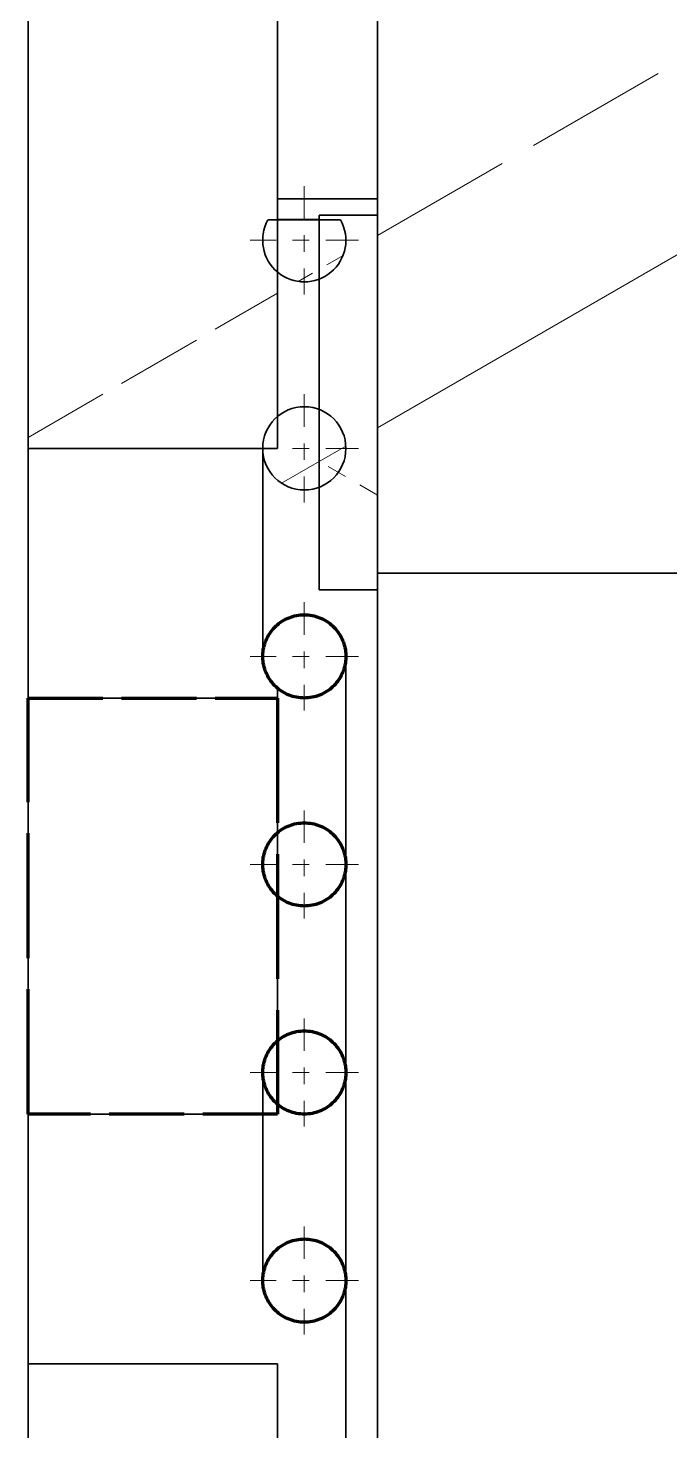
# Model space of a CAD drawing. Extents: x 23 to 587, y 4 to 413.
# Drawn here: x 172.92 to 176.78, y 158.36 to 166.79 of the extents above; entities that cross this region are included whole.
import ezdxf

# ---------------------------------------------------------------- set-up
doc = ezdxf.new("R2010")
doc.units = 0
doc.linetypes.add('DASHDOT', pattern=[18.5, 12, -3, 0.5, -3])
doc.linetypes.add('DASHED', pattern=[15, 12, -3])
doc.layers.get('0').update_dxf_attribs({"lineweight": 13})

# ---------------------------------------------------------------- blocks, each defined once
blk = doc.blocks.new('BLOCK6979')
at = {"color": 7, "linetype": 'DASHDOT', "lineweight": 13, "ltscale": 0.0325}
for p, q in [((1.821, 48.15), (1.821, 46.85)), ((2.471, 47.5), (1.171, 47.5))]:
    blk.add_line(p, q, dxfattribs=at)
blk = doc.blocks.new('BLOCK6980')
at = {"color": 7, "linetype": 'DASHDOT', "lineweight": 13, "ltscale": 0.0325}
for p, q in [((1.821, 45.65), (1.821, 44.35)), ((2.471, 45), (1.171, 45))]:
    blk.add_line(p, q, dxfattribs=at)
blk = doc.blocks.new('BLOCK6981')
at = {"color": 7, "linetype": 'DASHDOT', "lineweight": 13, "ltscale": 0.0325}
for p, q in [((1.821, 43.15), (1.821, 41.85)), ((2.471, 42.5), (1.171, 42.5))]:
    blk.add_line(p, q, dxfattribs=at)
blk = doc.blocks.new('BLOCK6982')
at = {"color": 7, "linetype": 'DASHDOT', "lineweight": 13, "ltscale": 0.0325}
for p, q in [((1.821, 40.65), (1.821, 39.35)), ((2.471, 40), (1.171, 40))]:
    blk.add_line(p, q, dxfattribs=at)
blk = doc.blocks.new('BLOCK6983')
at = {"color": 7, "linetype": 'DASHDOT', "lineweight": 13, "ltscale": 0.0325}
for p, q in [((1.821, 38.15), (1.821, 36.85)), ((2.471, 37.5), (1.171, 37.5))]:
    blk.add_line(p, q, dxfattribs=at)
blk = doc.blocks.new('BLOCK6999')
at = {"color": 7, "linetype": 'DASHDOT', "lineweight": 13, "ltscale": 0.0325}
for p, q in [((1.821, 50.65), (1.821, 49.35)), ((2.471, 50), (1.171, 50))]:
    blk.add_line(p, q, dxfattribs=at)
blk = doc.blocks.new('BLOCK7007')
at = {"color": 7, "lineweight": 35}
for p, q in [((1.5, 70), (1.5, 47.5)), ((-1.5, 69.3), (-1.5, 47.5)), ((2.7, 45.8), (2.7, 0.05))]:
    blk.add_line(p, q, dxfattribs=at)
at = {"color": 7, "lineweight": 35, "ltscale": 0.18375}
blk.add_line((1.5, 57.85), (1.5, 50.5), dxfattribs=at)
at = {"color": 7, "lineweight": 35, "ltscale": 0.15375}
blk.add_line((2.7, 56.65), (2.7, 50.5), dxfattribs=at)
at = {"color": 7, "lineweight": 35, "ltscale": 0.25375}
blk.add_line((2.7, 56.15), (2.7, 46), dxfattribs=at)
at = {"color": 7, "lineweight": 35, "ltscale": 0.03}
blk.add_line((2.7, 50.5), (1.5, 50.5), dxfattribs=at)
at = {"color": 7, "lineweight": 35, "ltscale": 0.005005}
blk.add_line((2.7, 50.5), (2.7, 50.3), dxfattribs=at)
at = {"color": 7, "lineweight": 35, "ltscale": 0.021818}
blk.add_line((1.385, 50.244), (2.258, 50.244), dxfattribs=at)
at = {"color": 7, "lineweight": 35, "ltscale": 0.0125}
blk.add_line((2, 50.25), (1.5, 50.25), dxfattribs=at)
at = {"color": 7, "lineweight": 35, "ltscale": 0.0175}
for p, q in [((2.7, 50.3), (2, 50.3)), ((2.7, 45.8), (2, 45.8))]:
    blk.add_line(p, q, dxfattribs=at)
at = {"color": 7, "lineweight": 35, "ltscale": 0.112505}
for p, q in [((2, 45.8), (2, 50.3)), ((2.7, 45.8), (2.7, 50.3))]:
    blk.add_line(p, q, dxfattribs=at)
at = {"color": 7, "lineweight": 35, "ltscale": 0.075}
for p, q in [((-1.5, 47.5), (1.5, 47.5)), ((-1.5, 47.5), (-1.5, 44.5)), ((-1.5, 44.5), (1.5, 44.5)), ((-1.5, 39.5), (1.5, 39.5)), ((-1.5, 39.5), (-1.5, 36.5)), ((-1.5, 36.5), (1.5, 36.5))]:
    blk.add_line(p, q, dxfattribs=at)
at = {"color": 7, "lineweight": 35, "ltscale": 0.0625}
for p, q in [((1.321, 47.5), (1.321, 45)), ((2.321, 45), (2.321, 42.5)), ((2.321, 42.5), (2.321, 40)), ((1.321, 40), (1.321, 37.5)), ((2.321, 40), (2.321, 37.5)), ((2.321, 37.5), (2.321, 35))]:
    blk.add_line(p, q, dxfattribs=at)
at = {"color": 7, "lineweight": 35, "ltscale": 0.125}
for p, q in [((2.7, 46), (7.7, 46)), ((-1.5, 44.5), (-1.5, 39.5)), ((1.5, 44.5), (1.5, 39.5)), ((-1.5, 36.5), (-1.5, 31.5)), ((1.5, 36.5), (1.5, 31.5))]:
    blk.add_line(p, q, dxfattribs=at)
at = {"color": 7, "lineweight": 35, "ltscale": 0.002913}
blk.add_line((1.5, 44.617), (1.5, 44.5), dxfattribs=at)
at = {"color": 7, "lineweight": 35}
for centre in [(1.821, 47.5), (1.821, 45), (1.821, 42.5), (1.821, 40), (1.821, 37.5)]:
    blk.add_circle(centre, 0.5, dxfattribs=at)
blk.add_arc((1.821, 50), 0.5, 150.7749, 389.2251, dxfattribs=at)
blk = doc.blocks.new('BLOCK7008')
at = {"color": 7, "linetype": 'DASHED', "lineweight": 13, "ltscale": 0.144338}
blk.add_line((2.7, 50.056), (7.7, 52.943), dxfattribs=at)
at = {"color": 7, "lineweight": 13, "ltscale": 0.144338}
blk.add_line((2.7, 47.747), (7.7, 50.634), dxfattribs=at)
blk = doc.blocks.new('BLOCK7010')
at = {"color": 7, "linetype": 'DASHED', "lineweight": 13, "ltscale": 0.020207}
blk.add_line((2.7, 46.939), (2, 47.343), dxfattribs=at)
blk = doc.blocks.new('BLOCK7014')
at = {"color": 7, "linetype": 'DASHED', "lineweight": 13, "ltscale": 0.015593}
blk.add_line((1.747, 49.506), (2.287, 49.818), dxfattribs=at)
blk = doc.blocks.new('BLOCK7015')
at = {"color": 7, "lineweight": 13, "ltscale": 0.022307}
blk.add_line((1.548, 47.082), (2.321, 47.528), dxfattribs=at)
blk = doc.blocks.new('BLOCK7016')
at = {"color": 7, "linetype": 'DASHED', "lineweight": 140, "ltscale": 0.00058603}
for p, q in [((1.448, 45.332), (1.464, 45.349)), ((2.179, 45.349), (2.195, 45.332)), ((1.464, 44.651), (1.448, 44.668)), ((2.195, 44.668), (2.179, 44.651))]:
    blk.add_line(p, q, dxfattribs=at)
at = {"color": 7, "linetype": 'DASHED', "lineweight": 140, "ltscale": 0.000586052}
for p, q in [((1.464, 45.349), (1.481, 45.366)), ((1.481, 44.634), (1.464, 44.651))]:
    blk.add_line(p, q, dxfattribs=at)
at = {"color": 7, "linetype": 'DASHED', "lineweight": 140, "ltscale": 0.000586103}
for p, q in [((1.481, 45.366), (1.498, 45.381)), ((2.145, 45.381), (2.162, 45.366)), ((1.498, 44.619), (1.481, 44.634)), ((2.162, 44.634), (2.145, 44.619))]:
    blk.add_line(p, q, dxfattribs=at)
at = {"color": 7, "linetype": 'DASHED', "lineweight": 140, "ltscale": 0.000586024}
for p, q in [((1.498, 45.381), (1.516, 45.396)), ((2.127, 45.396), (2.145, 45.381)), ((1.516, 44.604), (1.498, 44.619)), ((2.145, 44.619), (2.127, 44.604))]:
    blk.add_line(p, q, dxfattribs=at)
at = {"color": 7, "linetype": 'DASHED', "lineweight": 140, "ltscale": 0.000586098}
for p, q in [((1.516, 45.396), (1.535, 45.41)), ((2.108, 45.41), (2.127, 45.396)), ((1.535, 44.59), (1.516, 44.604)), ((2.127, 44.604), (2.108, 44.59))]:
    blk.add_line(p, q, dxfattribs=at)
at = {"color": 7, "linetype": 'DASHED', "lineweight": 140, "ltscale": 0.000586057}
for p, q in [((1.535, 45.41), (1.555, 45.423)), ((1.418, 45.296), (1.433, 45.314)), ((2.21, 45.314), (2.225, 45.296)), ((1.433, 44.686), (1.418, 44.704)), ((2.225, 44.704), (2.21, 44.686)), ((1.555, 44.577), (1.535, 44.59))]:
    blk.add_line(p, q, dxfattribs=at)
at = {"color": 7, "linetype": 'DASHED', "lineweight": 140, "ltscale": 0.000586042}
for p, q in [((1.555, 45.423), (1.575, 45.435)), ((1.575, 44.565), (1.555, 44.577))]:
    blk.add_line(p, q, dxfattribs=at)
at = {"color": 7, "linetype": 'DASHED', "lineweight": 140, "ltscale": 0.000586071}
for p, q in [((1.575, 45.435), (1.596, 45.446)), ((1.983, 45.473), (2.005, 45.465)), ((2.047, 45.446), (2.068, 45.435)), ((1.392, 45.257), (1.405, 45.277)), ((1.405, 44.723), (1.392, 44.743)), ((1.596, 44.554), (1.575, 44.565)), ((2.005, 44.535), (1.983, 44.527)), ((2.068, 44.565), (2.047, 44.554))]:
    blk.add_line(p, q, dxfattribs=at)
at = {"color": 7, "linetype": 'DASHED', "lineweight": 140, "ltscale": 0.000586073}
for p, q in [((1.596, 45.446), (1.617, 45.456)), ((1.617, 44.544), (1.596, 44.554))]:
    blk.add_line(p, q, dxfattribs=at)
at = {"color": 7, "linetype": 'DASHED', "lineweight": 140, "ltscale": 0.000586065}
for p, q in [((1.617, 45.456), (1.638, 45.465)), ((1.915, 45.491), (1.938, 45.486)), ((1.638, 44.535), (1.617, 44.544)), ((1.938, 44.514), (1.915, 44.509))]:
    blk.add_line(p, q, dxfattribs=at)
at = {"color": 7, "linetype": 'DASHED', "lineweight": 140, "ltscale": 0.000586068}
for p, q in [((1.638, 45.465), (1.66, 45.473)), ((1.433, 45.314), (1.448, 45.332)), ((2.195, 45.332), (2.21, 45.314)), ((1.448, 44.668), (1.433, 44.686)), ((2.21, 44.686), (2.195, 44.668)), ((1.66, 44.527), (1.638, 44.535))]:
    blk.add_line(p, q, dxfattribs=at)
at = {"color": 7, "linetype": 'DASHED', "lineweight": 140, "ltscale": 0.000586063}
for p, q in [((1.66, 45.473), (1.683, 45.48)), ((1.728, 45.491), (1.751, 45.495)), ((1.798, 45.499), (1.821, 45.5)), ((1.892, 45.495), (1.915, 45.491)), ((2.005, 45.465), (2.026, 45.456)), ((1.352, 45.172), (1.361, 45.194)), ((1.361, 44.806), (1.352, 44.828)), ((1.683, 44.52), (1.66, 44.527)), ((1.751, 44.505), (1.728, 44.509)), ((1.915, 44.509), (1.892, 44.505)), ((2.026, 44.544), (2.005, 44.535)), ((1.821, 44.5), (1.798, 44.501))]:
    blk.add_line(p, q, dxfattribs=at)
at = {"color": 7, "linetype": 'DASHED', "lineweight": 140, "ltscale": 0.000586056}
for p, q in [((1.683, 45.48), (1.705, 45.486)), ((1.938, 45.486), (1.96, 45.48)), ((1.705, 44.514), (1.683, 44.52)), ((1.96, 44.52), (1.938, 44.514))]:
    blk.add_line(p, q, dxfattribs=at)
at = {"color": 7, "linetype": 'DASHED', "lineweight": 140, "ltscale": 0.000586062}
for p, q in [((1.705, 45.486), (1.728, 45.491)), ((2.282, 45.194), (2.291, 45.172)), ((2.291, 44.828), (2.282, 44.806)), ((1.728, 44.509), (1.705, 44.514))]:
    blk.add_line(p, q, dxfattribs=at)
at = {"color": 7, "linetype": 'DASHED', "lineweight": 140, "ltscale": 0.000586067}
for p, q in [((1.751, 45.495), (1.775, 45.498)), ((1.775, 45.498), (1.798, 45.499)), ((1.868, 45.498), (1.892, 45.495)), ((1.775, 44.502), (1.751, 44.505)), ((1.892, 44.505), (1.868, 44.502)), ((1.798, 44.501), (1.775, 44.502))]:
    blk.add_line(p, q, dxfattribs=at)
at = {"color": 7, "linetype": 'DASHED', "lineweight": 140, "ltscale": 0.000586066}
for p, q in [((1.821, 45.5), (1.845, 45.499)), ((1.845, 44.501), (1.821, 44.5))]:
    blk.add_line(p, q, dxfattribs=at)
at = {"color": 7, "linetype": 'DASHED', "lineweight": 140, "ltscale": 0.000586064}
for p, q in [((1.845, 45.499), (1.868, 45.498)), ((1.868, 44.502), (1.845, 44.501))]:
    blk.add_line(p, q, dxfattribs=at)
at = {"color": 7, "linetype": 'DASHED', "lineweight": 140, "ltscale": 0.00058606}
for p, q in [((1.96, 45.48), (1.983, 45.473)), ((1.37, 45.215), (1.381, 45.236)), ((1.381, 44.764), (1.37, 44.785)), ((1.983, 44.527), (1.96, 44.52))]:
    blk.add_line(p, q, dxfattribs=at)
at = {"color": 7, "linetype": 'DASHED', "lineweight": 140, "ltscale": 0.000586076}
for p, q in [((2.026, 45.456), (2.047, 45.446)), ((2.047, 44.554), (2.026, 44.544))]:
    blk.add_line(p, q, dxfattribs=at)
at = {"color": 7, "linetype": 'DASHED', "lineweight": 140, "ltscale": 0.000586039}
for p, q in [((2.068, 45.435), (2.088, 45.423)), ((2.088, 44.577), (2.068, 44.565))]:
    blk.add_line(p, q, dxfattribs=at)
at = {"color": 7, "linetype": 'DASHED', "lineweight": 140, "ltscale": 0.000586059}
for p, q in [((2.088, 45.423), (2.108, 45.41)), ((2.262, 45.236), (2.273, 45.215)), ((2.273, 44.785), (2.262, 44.764)), ((2.108, 44.59), (2.088, 44.577))]:
    blk.add_line(p, q, dxfattribs=at)
at = {"color": 7, "linetype": 'DASHED', "lineweight": 140, "ltscale": 0.00058605}
for p, q in [((2.162, 45.366), (2.179, 45.349)), ((2.179, 44.651), (2.162, 44.634))]:
    blk.add_line(p, q, dxfattribs=at)
at = {"color": 7, "linetype": 'DASHED', "lineweight": 140, "ltscale": 0.000586047}
for p, q in [((1.361, 45.194), (1.37, 45.215)), ((2.273, 45.215), (2.282, 45.194)), ((1.37, 44.785), (1.361, 44.806)), ((2.282, 44.806), (2.273, 44.785))]:
    blk.add_line(p, q, dxfattribs=at)
at = {"color": 7, "linetype": 'DASHED', "lineweight": 140, "ltscale": 0.000586075}
for p, q in [((1.381, 45.236), (1.392, 45.257)), ((1.392, 44.743), (1.381, 44.764))]:
    blk.add_line(p, q, dxfattribs=at)
at = {"color": 7, "linetype": 'DASHED', "lineweight": 140, "ltscale": 0.000586099}
for p, q in [((1.405, 45.277), (1.418, 45.296)), ((2.225, 45.296), (2.238, 45.277)), ((1.418, 44.704), (1.405, 44.723)), ((2.238, 44.723), (2.225, 44.704))]:
    blk.add_line(p, q, dxfattribs=at)
at = {"color": 7, "linetype": 'DASHED', "lineweight": 140, "ltscale": 0.000586072}
for p, q in [((2.238, 45.277), (2.251, 45.257)), ((2.251, 44.743), (2.238, 44.723))]:
    blk.add_line(p, q, dxfattribs=at)
at = {"color": 7, "linetype": 'DASHED', "lineweight": 140, "ltscale": 0.000586077}
for p, q in [((2.251, 45.257), (2.262, 45.236)), ((2.262, 44.764), (2.251, 44.743))]:
    blk.add_line(p, q, dxfattribs=at)
at = {"color": 7, "linetype": 'DASHED', "lineweight": 140, "ltscale": 0.000586009}
for p, q in [((1.322, 45.012), (1.323, 45.035)), ((1.323, 44.965), (1.322, 44.988))]:
    blk.add_line(p, q, dxfattribs=at)
at = {"color": 7, "linetype": 'DASHED', "lineweight": 140, "ltscale": 0.000586128}
for p, q in [((1.322, 44.988), (1.322, 45.012)), ((1.323, 45.035), (1.325, 45.058)), ((2.318, 45.058), (2.32, 45.035)), ((2.321, 45.012), (2.321, 44.988)), ((1.325, 44.942), (1.323, 44.965)), ((2.32, 44.965), (2.318, 44.942))]:
    blk.add_line(p, q, dxfattribs=at)
at = {"color": 7, "linetype": 'DASHED', "lineweight": 140, "ltscale": 0.000586005}
for p, q in [((1.325, 45.058), (1.328, 45.082)), ((2.315, 45.082), (2.318, 45.058)), ((1.328, 44.918), (1.325, 44.942)), ((2.318, 44.942), (2.315, 44.918))]:
    blk.add_line(p, q, dxfattribs=at)
at = {"color": 7, "linetype": 'DASHED', "lineweight": 140, "ltscale": 0.000586106}
for p, q in [((1.328, 45.082), (1.333, 45.105)), ((2.31, 45.105), (2.315, 45.082)), ((1.333, 44.895), (1.328, 44.918)), ((2.315, 44.918), (2.31, 44.895))]:
    blk.add_line(p, q, dxfattribs=at)
at = {"color": 7, "linetype": 'DASHED', "lineweight": 140, "ltscale": 0.000586045}
for p, q in [((1.333, 45.105), (1.338, 45.128)), ((1.338, 44.872), (1.333, 44.895))]:
    blk.add_line(p, q, dxfattribs=at)
at = {"color": 7, "linetype": 'DASHED', "lineweight": 140, "ltscale": 0.000586089}
for p, q in [((1.338, 45.128), (1.345, 45.15)), ((2.298, 45.15), (2.305, 45.128)), ((1.345, 44.85), (1.338, 44.872)), ((2.305, 44.872), (2.298, 44.85))]:
    blk.add_line(p, q, dxfattribs=at)
at = {"color": 7, "linetype": 'DASHED', "lineweight": 140, "ltscale": 0.00058604}
for p, q in [((1.345, 45.15), (1.352, 45.172)), ((1.352, 44.828), (1.345, 44.85))]:
    blk.add_line(p, q, dxfattribs=at)
at = {"color": 7, "linetype": 'DASHED', "lineweight": 140, "ltscale": 0.000586041}
for p, q in [((2.291, 45.172), (2.298, 45.15)), ((2.298, 44.85), (2.291, 44.828))]:
    blk.add_line(p, q, dxfattribs=at)
at = {"color": 7, "linetype": 'DASHED', "lineweight": 140, "ltscale": 0.000586044}
for p, q in [((2.305, 45.128), (2.31, 45.105)), ((2.31, 44.895), (2.305, 44.872))]:
    blk.add_line(p, q, dxfattribs=at)
at = {"color": 7, "linetype": 'DASHED', "lineweight": 140, "ltscale": 0.00058601}
for p, q in [((2.32, 45.035), (2.321, 45.012)), ((2.321, 44.988), (2.32, 44.965))]:
    blk.add_line(p, q, dxfattribs=at)
blk = doc.blocks.new('BLOCK7017')
at = {"color": 7, "linetype": 'DASHED', "lineweight": 140, "ltscale": 0.000586056}
for p, q in [((1.683, 42.98), (1.705, 42.986)), ((1.938, 42.986), (1.96, 42.98)), ((1.705, 42.014), (1.683, 42.02)), ((1.96, 42.02), (1.938, 42.014))]:
    blk.add_line(p, q, dxfattribs=at)
at = {"color": 7, "linetype": 'DASHED', "lineweight": 140, "ltscale": 0.000586062}
for p, q in [((1.705, 42.986), (1.728, 42.991)), ((2.282, 42.694), (2.291, 42.672)), ((2.291, 42.328), (2.282, 42.306)), ((1.728, 42.009), (1.705, 42.014))]:
    blk.add_line(p, q, dxfattribs=at)
at = {"color": 7, "linetype": 'DASHED', "lineweight": 140, "ltscale": 0.000586063}
for p, q in [((1.728, 42.991), (1.751, 42.995)), ((1.798, 42.999), (1.821, 43)), ((1.892, 42.995), (1.915, 42.991)), ((1.66, 42.973), (1.683, 42.98)), ((2.005, 42.965), (2.026, 42.956)), ((1.352, 42.672), (1.361, 42.694)), ((1.361, 42.306), (1.352, 42.328)), ((1.683, 42.02), (1.66, 42.027)), ((1.751, 42.005), (1.728, 42.009)), ((1.821, 42), (1.798, 42.001)), ((1.915, 42.009), (1.892, 42.005)), ((2.026, 42.044), (2.005, 42.035))]:
    blk.add_line(p, q, dxfattribs=at)
at = {"color": 7, "linetype": 'DASHED', "lineweight": 140, "ltscale": 0.000586067}
for p, q in [((1.751, 42.995), (1.775, 42.998)), ((1.775, 42.998), (1.798, 42.999)), ((1.868, 42.998), (1.892, 42.995)), ((1.775, 42.002), (1.751, 42.005)), ((1.798, 42.001), (1.775, 42.002)), ((1.892, 42.005), (1.868, 42.002))]:
    blk.add_line(p, q, dxfattribs=at)
at = {"color": 7, "linetype": 'DASHED', "lineweight": 140, "ltscale": 0.000586066}
for p, q in [((1.821, 43), (1.845, 42.999)), ((1.845, 42.001), (1.821, 42))]:
    blk.add_line(p, q, dxfattribs=at)
at = {"color": 7, "linetype": 'DASHED', "lineweight": 140, "ltscale": 0.000586064}
for p, q in [((1.845, 42.999), (1.868, 42.998)), ((1.868, 42.002), (1.845, 42.001))]:
    blk.add_line(p, q, dxfattribs=at)
at = {"color": 7, "linetype": 'DASHED', "lineweight": 140, "ltscale": 0.000586065}
for p, q in [((1.915, 42.991), (1.938, 42.986)), ((1.617, 42.956), (1.638, 42.965)), ((1.638, 42.035), (1.617, 42.044)), ((1.938, 42.014), (1.915, 42.009))]:
    blk.add_line(p, q, dxfattribs=at)
at = {"color": 7, "linetype": 'DASHED', "lineweight": 140, "ltscale": 0.000586068}
for p, q in [((1.433, 42.814), (1.448, 42.832)), ((1.638, 42.965), (1.66, 42.973)), ((2.195, 42.832), (2.21, 42.814)), ((1.448, 42.168), (1.433, 42.186)), ((2.21, 42.186), (2.195, 42.168)), ((1.66, 42.027), (1.638, 42.035))]:
    blk.add_line(p, q, dxfattribs=at)
at = {"color": 7, "linetype": 'DASHED', "lineweight": 140, "ltscale": 0.00058603}
for p, q in [((1.448, 42.832), (1.464, 42.849)), ((2.179, 42.849), (2.195, 42.832)), ((1.464, 42.151), (1.448, 42.168)), ((2.195, 42.168), (2.179, 42.151))]:
    blk.add_line(p, q, dxfattribs=at)
at = {"color": 7, "linetype": 'DASHED', "lineweight": 140, "ltscale": 0.000586052}
for p, q in [((1.464, 42.849), (1.481, 42.866)), ((1.481, 42.134), (1.464, 42.151))]:
    blk.add_line(p, q, dxfattribs=at)
at = {"color": 7, "linetype": 'DASHED', "lineweight": 140, "ltscale": 0.000586103}
for p, q in [((1.481, 42.866), (1.498, 42.881)), ((2.145, 42.881), (2.162, 42.866)), ((1.498, 42.119), (1.481, 42.134)), ((2.162, 42.134), (2.145, 42.119))]:
    blk.add_line(p, q, dxfattribs=at)
at = {"color": 7, "linetype": 'DASHED', "lineweight": 140, "ltscale": 0.000586024}
for p, q in [((1.498, 42.881), (1.516, 42.896)), ((2.127, 42.896), (2.145, 42.881)), ((1.516, 42.104), (1.498, 42.119)), ((2.145, 42.119), (2.127, 42.104))]:
    blk.add_line(p, q, dxfattribs=at)
at = {"color": 7, "linetype": 'DASHED', "lineweight": 140, "ltscale": 0.000586098}
for p, q in [((1.516, 42.896), (1.535, 42.91)), ((2.108, 42.91), (2.127, 42.896)), ((1.535, 42.09), (1.516, 42.104)), ((2.127, 42.104), (2.108, 42.09))]:
    blk.add_line(p, q, dxfattribs=at)
at = {"color": 7, "linetype": 'DASHED', "lineweight": 140, "ltscale": 0.000586057}
for p, q in [((1.535, 42.91), (1.555, 42.923)), ((1.418, 42.796), (1.433, 42.814)), ((2.21, 42.814), (2.225, 42.796)), ((1.433, 42.186), (1.418, 42.204)), ((2.225, 42.204), (2.21, 42.186)), ((1.555, 42.077), (1.535, 42.09))]:
    blk.add_line(p, q, dxfattribs=at)
at = {"color": 7, "linetype": 'DASHED', "lineweight": 140, "ltscale": 0.000586042}
for p, q in [((1.555, 42.923), (1.575, 42.935)), ((1.575, 42.065), (1.555, 42.077))]:
    blk.add_line(p, q, dxfattribs=at)
at = {"color": 7, "linetype": 'DASHED', "lineweight": 140, "ltscale": 0.000586071}
for p, q in [((1.575, 42.935), (1.596, 42.946)), ((1.983, 42.973), (2.005, 42.965)), ((2.047, 42.946), (2.068, 42.935)), ((1.392, 42.757), (1.405, 42.777)), ((1.405, 42.223), (1.392, 42.243)), ((1.596, 42.054), (1.575, 42.065)), ((2.005, 42.035), (1.983, 42.027)), ((2.068, 42.065), (2.047, 42.054))]:
    blk.add_line(p, q, dxfattribs=at)
at = {"color": 7, "linetype": 'DASHED', "lineweight": 140, "ltscale": 0.000586073}
for p, q in [((1.596, 42.946), (1.617, 42.956)), ((1.617, 42.044), (1.596, 42.054))]:
    blk.add_line(p, q, dxfattribs=at)
at = {"color": 7, "linetype": 'DASHED', "lineweight": 140, "ltscale": 0.00058606}
for p, q in [((1.96, 42.98), (1.983, 42.973)), ((1.37, 42.715), (1.381, 42.736)), ((1.381, 42.264), (1.37, 42.285)), ((1.983, 42.027), (1.96, 42.02))]:
    blk.add_line(p, q, dxfattribs=at)
at = {"color": 7, "linetype": 'DASHED', "lineweight": 140, "ltscale": 0.000586076}
for p, q in [((2.026, 42.956), (2.047, 42.946)), ((2.047, 42.054), (2.026, 42.044))]:
    blk.add_line(p, q, dxfattribs=at)
at = {"color": 7, "linetype": 'DASHED', "lineweight": 140, "ltscale": 0.000586039}
for p, q in [((2.068, 42.935), (2.088, 42.923)), ((2.088, 42.077), (2.068, 42.065))]:
    blk.add_line(p, q, dxfattribs=at)
at = {"color": 7, "linetype": 'DASHED', "lineweight": 140, "ltscale": 0.000586059}
for p, q in [((2.088, 42.923), (2.108, 42.91)), ((2.262, 42.736), (2.273, 42.715)), ((2.273, 42.285), (2.262, 42.264)), ((2.108, 42.09), (2.088, 42.077))]:
    blk.add_line(p, q, dxfattribs=at)
at = {"color": 7, "linetype": 'DASHED', "lineweight": 140, "ltscale": 0.00058605}
for p, q in [((2.162, 42.866), (2.179, 42.849)), ((2.179, 42.151), (2.162, 42.134))]:
    blk.add_line(p, q, dxfattribs=at)
at = {"color": 7, "linetype": 'DASHED', "lineweight": 140, "ltscale": 0.000586089}
for p, q in [((1.338, 42.628), (1.345, 42.65)), ((2.298, 42.65), (2.305, 42.628)), ((1.345, 42.35), (1.338, 42.372)), ((2.305, 42.372), (2.298, 42.35))]:
    blk.add_line(p, q, dxfattribs=at)
at = {"color": 7, "linetype": 'DASHED', "lineweight": 140, "ltscale": 0.00058604}
for p, q in [((1.345, 42.65), (1.352, 42.672)), ((1.352, 42.328), (1.345, 42.35))]:
    blk.add_line(p, q, dxfattribs=at)
at = {"color": 7, "linetype": 'DASHED', "lineweight": 140, "ltscale": 0.000586047}
for p, q in [((1.361, 42.694), (1.37, 42.715)), ((2.273, 42.715), (2.282, 42.694)), ((1.37, 42.285), (1.361, 42.306)), ((2.282, 42.306), (2.273, 42.285))]:
    blk.add_line(p, q, dxfattribs=at)
at = {"color": 7, "linetype": 'DASHED', "lineweight": 140, "ltscale": 0.000586075}
for p, q in [((1.381, 42.736), (1.392, 42.757)), ((1.392, 42.243), (1.381, 42.264))]:
    blk.add_line(p, q, dxfattribs=at)
at = {"color": 7, "linetype": 'DASHED', "lineweight": 140, "ltscale": 0.000586099}
for p, q in [((1.405, 42.777), (1.418, 42.796)), ((2.225, 42.796), (2.238, 42.777)), ((1.418, 42.204), (1.405, 42.223)), ((2.238, 42.223), (2.225, 42.204))]:
    blk.add_line(p, q, dxfattribs=at)
at = {"color": 7, "linetype": 'DASHED', "lineweight": 140, "ltscale": 0.000586072}
for p, q in [((2.238, 42.777), (2.251, 42.757)), ((2.251, 42.243), (2.238, 42.223))]:
    blk.add_line(p, q, dxfattribs=at)
at = {"color": 7, "linetype": 'DASHED', "lineweight": 140, "ltscale": 0.000586077}
for p, q in [((2.251, 42.757), (2.262, 42.736)), ((2.262, 42.264), (2.251, 42.243))]:
    blk.add_line(p, q, dxfattribs=at)
at = {"color": 7, "linetype": 'DASHED', "lineweight": 140, "ltscale": 0.000586041}
for p, q in [((2.291, 42.672), (2.298, 42.65)), ((2.298, 42.35), (2.291, 42.328))]:
    blk.add_line(p, q, dxfattribs=at)
at = {"color": 7, "linetype": 'DASHED', "lineweight": 140, "ltscale": 0.000586009}
for p, q in [((1.322, 42.512), (1.323, 42.535)), ((1.323, 42.465), (1.322, 42.488))]:
    blk.add_line(p, q, dxfattribs=at)
at = {"color": 7, "linetype": 'DASHED', "lineweight": 140, "ltscale": 0.000586128}
for p, q in [((1.322, 42.488), (1.322, 42.512)), ((1.323, 42.535), (1.325, 42.558)), ((2.318, 42.558), (2.32, 42.535)), ((2.321, 42.512), (2.321, 42.488)), ((1.325, 42.442), (1.323, 42.465)), ((2.32, 42.465), (2.318, 42.442))]:
    blk.add_line(p, q, dxfattribs=at)
at = {"color": 7, "linetype": 'DASHED', "lineweight": 140, "ltscale": 0.000586005}
for p, q in [((1.325, 42.558), (1.328, 42.582)), ((2.315, 42.582), (2.318, 42.558)), ((1.328, 42.418), (1.325, 42.442)), ((2.318, 42.442), (2.315, 42.418))]:
    blk.add_line(p, q, dxfattribs=at)
at = {"color": 7, "linetype": 'DASHED', "lineweight": 140, "ltscale": 0.000586106}
for p, q in [((1.328, 42.582), (1.333, 42.605)), ((2.31, 42.605), (2.315, 42.582)), ((1.333, 42.395), (1.328, 42.418)), ((2.315, 42.418), (2.31, 42.395))]:
    blk.add_line(p, q, dxfattribs=at)
at = {"color": 7, "linetype": 'DASHED', "lineweight": 140, "ltscale": 0.000586045}
for p, q in [((1.333, 42.605), (1.338, 42.628)), ((1.338, 42.372), (1.333, 42.395))]:
    blk.add_line(p, q, dxfattribs=at)
at = {"color": 7, "linetype": 'DASHED', "lineweight": 140, "ltscale": 0.000586044}
for p, q in [((2.305, 42.628), (2.31, 42.605)), ((2.31, 42.395), (2.305, 42.372))]:
    blk.add_line(p, q, dxfattribs=at)
at = {"color": 7, "linetype": 'DASHED', "lineweight": 140, "ltscale": 0.00058601}
for p, q in [((2.32, 42.535), (2.321, 42.512)), ((2.321, 42.488), (2.32, 42.465))]:
    blk.add_line(p, q, dxfattribs=at)
blk = doc.blocks.new('BLOCK7018')
at = {"color": 7, "linetype": 'DASHED', "lineweight": 140, "ltscale": 0.000586065}
for p, q in [((1.617, 40.456), (1.638, 40.465)), ((1.915, 40.491), (1.938, 40.486)), ((1.638, 39.535), (1.617, 39.544)), ((1.938, 39.514), (1.915, 39.509))]:
    blk.add_line(p, q, dxfattribs=at)
at = {"color": 7, "linetype": 'DASHED', "lineweight": 140, "ltscale": 0.000586068}
for p, q in [((1.638, 40.465), (1.66, 40.473)), ((1.433, 40.314), (1.448, 40.332)), ((2.195, 40.332), (2.21, 40.314)), ((1.448, 39.668), (1.433, 39.686)), ((2.21, 39.686), (2.195, 39.668)), ((1.66, 39.527), (1.638, 39.535))]:
    blk.add_line(p, q, dxfattribs=at)
at = {"color": 7, "linetype": 'DASHED', "lineweight": 140, "ltscale": 0.000586063}
for p, q in [((1.66, 40.473), (1.683, 40.48)), ((1.728, 40.491), (1.751, 40.495)), ((1.798, 40.499), (1.821, 40.5)), ((1.892, 40.495), (1.915, 40.491)), ((2.005, 40.465), (2.026, 40.456)), ((1.352, 40.172), (1.361, 40.194)), ((1.361, 39.806), (1.352, 39.828)), ((1.683, 39.52), (1.66, 39.527)), ((1.751, 39.505), (1.728, 39.509)), ((1.821, 39.5), (1.798, 39.501)), ((1.915, 39.509), (1.892, 39.505)), ((2.026, 39.544), (2.005, 39.535))]:
    blk.add_line(p, q, dxfattribs=at)
at = {"color": 7, "linetype": 'DASHED', "lineweight": 140, "ltscale": 0.000586056}
for p, q in [((1.683, 40.48), (1.705, 40.486)), ((1.938, 40.486), (1.96, 40.48)), ((1.705, 39.514), (1.683, 39.52)), ((1.96, 39.52), (1.938, 39.514))]:
    blk.add_line(p, q, dxfattribs=at)
at = {"color": 7, "linetype": 'DASHED', "lineweight": 140, "ltscale": 0.000586062}
for p, q in [((1.705, 40.486), (1.728, 40.491)), ((2.282, 40.194), (2.291, 40.172)), ((2.291, 39.828), (2.282, 39.806)), ((1.728, 39.509), (1.705, 39.514))]:
    blk.add_line(p, q, dxfattribs=at)
at = {"color": 7, "linetype": 'DASHED', "lineweight": 140, "ltscale": 0.000586067}
for p, q in [((1.751, 40.495), (1.775, 40.498)), ((1.775, 40.498), (1.798, 40.499)), ((1.868, 40.498), (1.892, 40.495)), ((1.775, 39.502), (1.751, 39.505)), ((1.798, 39.501), (1.775, 39.502)), ((1.892, 39.505), (1.868, 39.502))]:
    blk.add_line(p, q, dxfattribs=at)
at = {"color": 7, "linetype": 'DASHED', "lineweight": 140, "ltscale": 0.000586066}
for p, q in [((1.821, 40.5), (1.845, 40.499)), ((1.845, 39.501), (1.821, 39.5))]:
    blk.add_line(p, q, dxfattribs=at)
at = {"color": 7, "linetype": 'DASHED', "lineweight": 140, "ltscale": 0.000586064}
for p, q in [((1.845, 40.499), (1.868, 40.498)), ((1.868, 39.502), (1.845, 39.501))]:
    blk.add_line(p, q, dxfattribs=at)
at = {"color": 7, "linetype": 'DASHED', "lineweight": 140, "ltscale": 0.00058606}
for p, q in [((1.96, 40.48), (1.983, 40.473)), ((1.37, 40.215), (1.381, 40.236)), ((1.381, 39.764), (1.37, 39.785)), ((1.983, 39.527), (1.96, 39.52))]:
    blk.add_line(p, q, dxfattribs=at)
at = {"color": 7, "linetype": 'DASHED', "lineweight": 140, "ltscale": 0.000586071}
for p, q in [((1.983, 40.473), (2.005, 40.465)), ((1.575, 40.435), (1.596, 40.446)), ((2.047, 40.446), (2.068, 40.435)), ((1.392, 40.257), (1.405, 40.277)), ((1.405, 39.723), (1.392, 39.743)), ((1.596, 39.554), (1.575, 39.565)), ((2.005, 39.535), (1.983, 39.527)), ((2.068, 39.565), (2.047, 39.554))]:
    blk.add_line(p, q, dxfattribs=at)
at = {"color": 7, "linetype": 'DASHED', "lineweight": 140, "ltscale": 0.000586099}
for p, q in [((1.405, 40.277), (1.418, 40.296)), ((2.225, 40.296), (2.238, 40.277)), ((1.418, 39.704), (1.405, 39.723)), ((2.238, 39.723), (2.225, 39.704))]:
    blk.add_line(p, q, dxfattribs=at)
at = {"color": 7, "linetype": 'DASHED', "lineweight": 140, "ltscale": 0.000586057}
for p, q in [((1.418, 40.296), (1.433, 40.314)), ((1.535, 40.41), (1.555, 40.423)), ((2.21, 40.314), (2.225, 40.296)), ((1.433, 39.686), (1.418, 39.704)), ((2.225, 39.704), (2.21, 39.686)), ((1.555, 39.577), (1.535, 39.59))]:
    blk.add_line(p, q, dxfattribs=at)
at = {"color": 7, "linetype": 'DASHED', "lineweight": 140, "ltscale": 0.00058603}
for p, q in [((1.448, 40.332), (1.464, 40.349)), ((2.179, 40.349), (2.195, 40.332)), ((1.464, 39.651), (1.448, 39.668)), ((2.195, 39.668), (2.179, 39.651))]:
    blk.add_line(p, q, dxfattribs=at)
at = {"color": 7, "linetype": 'DASHED', "lineweight": 140, "ltscale": 0.000586052}
for p, q in [((1.464, 40.349), (1.481, 40.366)), ((1.481, 39.634), (1.464, 39.651))]:
    blk.add_line(p, q, dxfattribs=at)
at = {"color": 7, "linetype": 'DASHED', "lineweight": 140, "ltscale": 0.000586103}
for p, q in [((1.481, 40.366), (1.498, 40.381)), ((2.145, 40.381), (2.162, 40.366)), ((1.498, 39.619), (1.481, 39.634)), ((2.162, 39.634), (2.145, 39.619))]:
    blk.add_line(p, q, dxfattribs=at)
at = {"color": 7, "linetype": 'DASHED', "lineweight": 140, "ltscale": 0.000586024}
for p, q in [((1.498, 40.381), (1.516, 40.396)), ((2.127, 40.396), (2.145, 40.381)), ((1.516, 39.604), (1.498, 39.619)), ((2.145, 39.619), (2.127, 39.604))]:
    blk.add_line(p, q, dxfattribs=at)
at = {"color": 7, "linetype": 'DASHED', "lineweight": 140, "ltscale": 0.000586098}
for p, q in [((1.516, 40.396), (1.535, 40.41)), ((2.108, 40.41), (2.127, 40.396)), ((1.535, 39.59), (1.516, 39.604)), ((2.127, 39.604), (2.108, 39.59))]:
    blk.add_line(p, q, dxfattribs=at)
at = {"color": 7, "linetype": 'DASHED', "lineweight": 140, "ltscale": 0.000586042}
for p, q in [((1.555, 40.423), (1.575, 40.435)), ((1.575, 39.565), (1.555, 39.577))]:
    blk.add_line(p, q, dxfattribs=at)
at = {"color": 7, "linetype": 'DASHED', "lineweight": 140, "ltscale": 0.000586073}
for p, q in [((1.596, 40.446), (1.617, 40.456)), ((1.617, 39.544), (1.596, 39.554))]:
    blk.add_line(p, q, dxfattribs=at)
at = {"color": 7, "linetype": 'DASHED', "lineweight": 140, "ltscale": 0.000586076}
for p, q in [((2.026, 40.456), (2.047, 40.446)), ((2.047, 39.554), (2.026, 39.544))]:
    blk.add_line(p, q, dxfattribs=at)
at = {"color": 7, "linetype": 'DASHED', "lineweight": 140, "ltscale": 0.000586039}
for p, q in [((2.068, 40.435), (2.088, 40.423)), ((2.088, 39.577), (2.068, 39.565))]:
    blk.add_line(p, q, dxfattribs=at)
at = {"color": 7, "linetype": 'DASHED', "lineweight": 140, "ltscale": 0.000586059}
for p, q in [((2.088, 40.423), (2.108, 40.41)), ((2.262, 40.236), (2.273, 40.215)), ((2.273, 39.785), (2.262, 39.764)), ((2.108, 39.59), (2.088, 39.577))]:
    blk.add_line(p, q, dxfattribs=at)
at = {"color": 7, "linetype": 'DASHED', "lineweight": 140, "ltscale": 0.00058605}
for p, q in [((2.162, 40.366), (2.179, 40.349)), ((2.179, 39.651), (2.162, 39.634))]:
    blk.add_line(p, q, dxfattribs=at)
at = {"color": 7, "linetype": 'DASHED', "lineweight": 140, "ltscale": 0.000586045}
for p, q in [((1.333, 40.105), (1.338, 40.128)), ((1.338, 39.872), (1.333, 39.895))]:
    blk.add_line(p, q, dxfattribs=at)
at = {"color": 7, "linetype": 'DASHED', "lineweight": 140, "ltscale": 0.000586089}
for p, q in [((1.338, 40.128), (1.345, 40.15)), ((2.298, 40.15), (2.305, 40.128)), ((1.345, 39.85), (1.338, 39.872)), ((2.305, 39.872), (2.298, 39.85))]:
    blk.add_line(p, q, dxfattribs=at)
at = {"color": 7, "linetype": 'DASHED', "lineweight": 140, "ltscale": 0.00058604}
for p, q in [((1.345, 40.15), (1.352, 40.172)), ((1.352, 39.828), (1.345, 39.85))]:
    blk.add_line(p, q, dxfattribs=at)
at = {"color": 7, "linetype": 'DASHED', "lineweight": 140, "ltscale": 0.000586047}
for p, q in [((1.361, 40.194), (1.37, 40.215)), ((2.273, 40.215), (2.282, 40.194)), ((1.37, 39.785), (1.361, 39.806)), ((2.282, 39.806), (2.273, 39.785))]:
    blk.add_line(p, q, dxfattribs=at)
at = {"color": 7, "linetype": 'DASHED', "lineweight": 140, "ltscale": 0.000586075}
for p, q in [((1.381, 40.236), (1.392, 40.257)), ((1.392, 39.743), (1.381, 39.764))]:
    blk.add_line(p, q, dxfattribs=at)
at = {"color": 7, "linetype": 'DASHED', "lineweight": 140, "ltscale": 0.000586072}
for p, q in [((2.238, 40.277), (2.251, 40.257)), ((2.251, 39.743), (2.238, 39.723))]:
    blk.add_line(p, q, dxfattribs=at)
at = {"color": 7, "linetype": 'DASHED', "lineweight": 140, "ltscale": 0.000586077}
for p, q in [((2.251, 40.257), (2.262, 40.236)), ((2.262, 39.764), (2.251, 39.743))]:
    blk.add_line(p, q, dxfattribs=at)
at = {"color": 7, "linetype": 'DASHED', "lineweight": 140, "ltscale": 0.000586041}
for p, q in [((2.291, 40.172), (2.298, 40.15)), ((2.298, 39.85), (2.291, 39.828))]:
    blk.add_line(p, q, dxfattribs=at)
at = {"color": 7, "linetype": 'DASHED', "lineweight": 140, "ltscale": 0.000586044}
for p, q in [((2.305, 40.128), (2.31, 40.105)), ((2.31, 39.895), (2.305, 39.872))]:
    blk.add_line(p, q, dxfattribs=at)
at = {"color": 7, "linetype": 'DASHED', "lineweight": 140, "ltscale": 0.000586009}
for p, q in [((1.322, 40.012), (1.323, 40.035)), ((1.323, 39.965), (1.322, 39.988))]:
    blk.add_line(p, q, dxfattribs=at)
at = {"color": 7, "linetype": 'DASHED', "lineweight": 140, "ltscale": 0.000586128}
for p, q in [((1.322, 39.988), (1.322, 40.012)), ((1.323, 40.035), (1.325, 40.058)), ((1.325, 39.942), (1.323, 39.965)), ((2.318, 40.058), (2.32, 40.035)), ((2.32, 39.965), (2.318, 39.942)), ((2.321, 40.012), (2.321, 39.988))]:
    blk.add_line(p, q, dxfattribs=at)
at = {"color": 7, "linetype": 'DASHED', "lineweight": 140, "ltscale": 0.000586005}
for p, q in [((1.325, 40.058), (1.328, 40.082)), ((2.315, 40.082), (2.318, 40.058)), ((1.328, 39.918), (1.325, 39.942)), ((2.318, 39.942), (2.315, 39.918))]:
    blk.add_line(p, q, dxfattribs=at)
at = {"color": 7, "linetype": 'DASHED', "lineweight": 140, "ltscale": 0.000586106}
for p, q in [((1.328, 40.082), (1.333, 40.105)), ((2.31, 40.105), (2.315, 40.082)), ((1.333, 39.895), (1.328, 39.918)), ((2.315, 39.918), (2.31, 39.895))]:
    blk.add_line(p, q, dxfattribs=at)
at = {"color": 7, "linetype": 'DASHED', "lineweight": 140, "ltscale": 0.00058601}
for p, q in [((2.32, 40.035), (2.321, 40.012)), ((2.321, 39.988), (2.32, 39.965))]:
    blk.add_line(p, q, dxfattribs=at)
blk = doc.blocks.new('BLOCK7019')
at = {"color": 7, "linetype": 'DASHED', "lineweight": 140, "ltscale": 0.000586042}
for p, q in [((1.555, 37.923), (1.575, 37.935)), ((1.575, 37.065), (1.555, 37.077))]:
    blk.add_line(p, q, dxfattribs=at)
at = {"color": 7, "linetype": 'DASHED', "lineweight": 140, "ltscale": 0.000586071}
for p, q in [((1.575, 37.935), (1.596, 37.946)), ((1.983, 37.973), (2.005, 37.965)), ((2.047, 37.946), (2.068, 37.935)), ((1.392, 37.757), (1.405, 37.777)), ((1.405, 37.223), (1.392, 37.243)), ((1.596, 37.054), (1.575, 37.065)), ((2.005, 37.035), (1.983, 37.027)), ((2.068, 37.065), (2.047, 37.054))]:
    blk.add_line(p, q, dxfattribs=at)
at = {"color": 7, "linetype": 'DASHED', "lineweight": 140, "ltscale": 0.000586073}
for p, q in [((1.596, 37.946), (1.617, 37.956)), ((1.617, 37.044), (1.596, 37.054))]:
    blk.add_line(p, q, dxfattribs=at)
at = {"color": 7, "linetype": 'DASHED', "lineweight": 140, "ltscale": 0.000586065}
for p, q in [((1.617, 37.956), (1.638, 37.965)), ((1.915, 37.991), (1.938, 37.986)), ((1.638, 37.035), (1.617, 37.044)), ((1.938, 37.014), (1.915, 37.009))]:
    blk.add_line(p, q, dxfattribs=at)
at = {"color": 7, "linetype": 'DASHED', "lineweight": 140, "ltscale": 0.000586068}
for p, q in [((1.638, 37.965), (1.66, 37.973)), ((1.433, 37.814), (1.448, 37.832)), ((2.195, 37.832), (2.21, 37.814)), ((1.448, 37.168), (1.433, 37.186)), ((2.21, 37.186), (2.195, 37.168)), ((1.66, 37.027), (1.638, 37.035))]:
    blk.add_line(p, q, dxfattribs=at)
at = {"color": 7, "linetype": 'DASHED', "lineweight": 140, "ltscale": 0.000586063}
for p, q in [((1.66, 37.973), (1.683, 37.98)), ((1.728, 37.991), (1.751, 37.995)), ((1.798, 37.999), (1.821, 38)), ((1.892, 37.995), (1.915, 37.991)), ((2.005, 37.965), (2.026, 37.956)), ((1.352, 37.672), (1.361, 37.694)), ((1.361, 37.306), (1.352, 37.328)), ((1.683, 37.02), (1.66, 37.027)), ((1.751, 37.005), (1.728, 37.009)), ((1.821, 37), (1.798, 37.001)), ((1.915, 37.009), (1.892, 37.005)), ((2.026, 37.044), (2.005, 37.035))]:
    blk.add_line(p, q, dxfattribs=at)
at = {"color": 7, "linetype": 'DASHED', "lineweight": 140, "ltscale": 0.000586056}
for p, q in [((1.683, 37.98), (1.705, 37.986)), ((1.938, 37.986), (1.96, 37.98)), ((1.705, 37.014), (1.683, 37.02)), ((1.96, 37.02), (1.938, 37.014))]:
    blk.add_line(p, q, dxfattribs=at)
at = {"color": 7, "linetype": 'DASHED', "lineweight": 140, "ltscale": 0.000586062}
for p, q in [((1.705, 37.986), (1.728, 37.991)), ((2.282, 37.694), (2.291, 37.672)), ((2.291, 37.328), (2.282, 37.306)), ((1.728, 37.009), (1.705, 37.014))]:
    blk.add_line(p, q, dxfattribs=at)
at = {"color": 7, "linetype": 'DASHED', "lineweight": 140, "ltscale": 0.000586067}
for p, q in [((1.751, 37.995), (1.775, 37.998)), ((1.775, 37.998), (1.798, 37.999)), ((1.868, 37.998), (1.892, 37.995)), ((1.775, 37.002), (1.751, 37.005)), ((1.798, 37.001), (1.775, 37.002)), ((1.892, 37.005), (1.868, 37.002))]:
    blk.add_line(p, q, dxfattribs=at)
at = {"color": 7, "linetype": 'DASHED', "lineweight": 140, "ltscale": 0.000586066}
for p, q in [((1.821, 38), (1.845, 37.999)), ((1.845, 37.001), (1.821, 37))]:
    blk.add_line(p, q, dxfattribs=at)
at = {"color": 7, "linetype": 'DASHED', "lineweight": 140, "ltscale": 0.000586064}
for p, q in [((1.845, 37.999), (1.868, 37.998)), ((1.868, 37.002), (1.845, 37.001))]:
    blk.add_line(p, q, dxfattribs=at)
at = {"color": 7, "linetype": 'DASHED', "lineweight": 140, "ltscale": 0.00058606}
for p, q in [((1.96, 37.98), (1.983, 37.973)), ((1.37, 37.715), (1.381, 37.736)), ((1.381, 37.264), (1.37, 37.285)), ((1.983, 37.027), (1.96, 37.02))]:
    blk.add_line(p, q, dxfattribs=at)
at = {"color": 7, "linetype": 'DASHED', "lineweight": 140, "ltscale": 0.000586076}
for p, q in [((2.026, 37.956), (2.047, 37.946)), ((2.047, 37.054), (2.026, 37.044))]:
    blk.add_line(p, q, dxfattribs=at)
at = {"color": 7, "linetype": 'DASHED', "lineweight": 140, "ltscale": 0.000586039}
for p, q in [((2.068, 37.935), (2.088, 37.923)), ((2.088, 37.077), (2.068, 37.065))]:
    blk.add_line(p, q, dxfattribs=at)
at = {"color": 7, "linetype": 'DASHED', "lineweight": 140, "ltscale": 0.000586099}
for p, q in [((1.405, 37.777), (1.418, 37.796)), ((2.225, 37.796), (2.238, 37.777)), ((1.418, 37.204), (1.405, 37.223)), ((2.238, 37.223), (2.225, 37.204))]:
    blk.add_line(p, q, dxfattribs=at)
at = {"color": 7, "linetype": 'DASHED', "lineweight": 140, "ltscale": 0.000586057}
for p, q in [((1.418, 37.796), (1.433, 37.814)), ((1.535, 37.91), (1.555, 37.923)), ((2.21, 37.814), (2.225, 37.796)), ((1.433, 37.186), (1.418, 37.204)), ((1.555, 37.077), (1.535, 37.09)), ((2.225, 37.204), (2.21, 37.186))]:
    blk.add_line(p, q, dxfattribs=at)
at = {"color": 7, "linetype": 'DASHED', "lineweight": 140, "ltscale": 0.00058603}
for p, q in [((1.448, 37.832), (1.464, 37.849)), ((2.179, 37.849), (2.195, 37.832)), ((1.464, 37.151), (1.448, 37.168)), ((2.195, 37.168), (2.179, 37.151))]:
    blk.add_line(p, q, dxfattribs=at)
at = {"color": 7, "linetype": 'DASHED', "lineweight": 140, "ltscale": 0.000586052}
for p, q in [((1.464, 37.849), (1.481, 37.866)), ((1.481, 37.134), (1.464, 37.151))]:
    blk.add_line(p, q, dxfattribs=at)
at = {"color": 7, "linetype": 'DASHED', "lineweight": 140, "ltscale": 0.000586103}
for p, q in [((1.481, 37.866), (1.498, 37.881)), ((2.145, 37.881), (2.162, 37.866)), ((1.498, 37.119), (1.481, 37.134)), ((2.162, 37.134), (2.145, 37.119))]:
    blk.add_line(p, q, dxfattribs=at)
at = {"color": 7, "linetype": 'DASHED', "lineweight": 140, "ltscale": 0.000586024}
for p, q in [((1.498, 37.881), (1.516, 37.896)), ((2.127, 37.896), (2.145, 37.881)), ((1.516, 37.104), (1.498, 37.119)), ((2.145, 37.119), (2.127, 37.104))]:
    blk.add_line(p, q, dxfattribs=at)
at = {"color": 7, "linetype": 'DASHED', "lineweight": 140, "ltscale": 0.000586098}
for p, q in [((1.516, 37.896), (1.535, 37.91)), ((2.108, 37.91), (2.127, 37.896)), ((1.535, 37.09), (1.516, 37.104)), ((2.127, 37.104), (2.108, 37.09))]:
    blk.add_line(p, q, dxfattribs=at)
at = {"color": 7, "linetype": 'DASHED', "lineweight": 140, "ltscale": 0.000586059}
for p, q in [((2.088, 37.923), (2.108, 37.91)), ((2.262, 37.736), (2.273, 37.715)), ((2.273, 37.285), (2.262, 37.264)), ((2.108, 37.09), (2.088, 37.077))]:
    blk.add_line(p, q, dxfattribs=at)
at = {"color": 7, "linetype": 'DASHED', "lineweight": 140, "ltscale": 0.00058605}
for p, q in [((2.162, 37.866), (2.179, 37.849)), ((2.179, 37.151), (2.162, 37.134))]:
    blk.add_line(p, q, dxfattribs=at)
at = {"color": 7, "linetype": 'DASHED', "lineweight": 140, "ltscale": 0.000586072}
for p, q in [((2.238, 37.777), (2.251, 37.757)), ((2.251, 37.243), (2.238, 37.223))]:
    blk.add_line(p, q, dxfattribs=at)
at = {"color": 7, "linetype": 'DASHED', "lineweight": 140, "ltscale": 0.000586106}
for p, q in [((1.328, 37.582), (1.333, 37.605)), ((2.31, 37.605), (2.315, 37.582)), ((1.333, 37.395), (1.328, 37.418)), ((2.315, 37.418), (2.31, 37.395))]:
    blk.add_line(p, q, dxfattribs=at)
at = {"color": 7, "linetype": 'DASHED', "lineweight": 140, "ltscale": 0.000586045}
for p, q in [((1.333, 37.605), (1.338, 37.628)), ((1.338, 37.372), (1.333, 37.395))]:
    blk.add_line(p, q, dxfattribs=at)
at = {"color": 7, "linetype": 'DASHED', "lineweight": 140, "ltscale": 0.000586089}
for p, q in [((1.338, 37.628), (1.345, 37.65)), ((2.298, 37.65), (2.305, 37.628)), ((1.345, 37.35), (1.338, 37.372)), ((2.305, 37.372), (2.298, 37.35))]:
    blk.add_line(p, q, dxfattribs=at)
at = {"color": 7, "linetype": 'DASHED', "lineweight": 140, "ltscale": 0.00058604}
for p, q in [((1.345, 37.65), (1.352, 37.672)), ((1.352, 37.328), (1.345, 37.35))]:
    blk.add_line(p, q, dxfattribs=at)
at = {"color": 7, "linetype": 'DASHED', "lineweight": 140, "ltscale": 0.000586047}
for p, q in [((1.361, 37.694), (1.37, 37.715)), ((2.273, 37.715), (2.282, 37.694)), ((1.37, 37.285), (1.361, 37.306)), ((2.282, 37.306), (2.273, 37.285))]:
    blk.add_line(p, q, dxfattribs=at)
at = {"color": 7, "linetype": 'DASHED', "lineweight": 140, "ltscale": 0.000586075}
for p, q in [((1.381, 37.736), (1.392, 37.757)), ((1.392, 37.243), (1.381, 37.264))]:
    blk.add_line(p, q, dxfattribs=at)
at = {"color": 7, "linetype": 'DASHED', "lineweight": 140, "ltscale": 0.000586077}
for p, q in [((2.251, 37.757), (2.262, 37.736)), ((2.262, 37.264), (2.251, 37.243))]:
    blk.add_line(p, q, dxfattribs=at)
at = {"color": 7, "linetype": 'DASHED', "lineweight": 140, "ltscale": 0.000586041}
for p, q in [((2.291, 37.672), (2.298, 37.65)), ((2.298, 37.35), (2.291, 37.328))]:
    blk.add_line(p, q, dxfattribs=at)
at = {"color": 7, "linetype": 'DASHED', "lineweight": 140, "ltscale": 0.000586044}
for p, q in [((2.305, 37.628), (2.31, 37.605)), ((2.31, 37.395), (2.305, 37.372))]:
    blk.add_line(p, q, dxfattribs=at)
at = {"color": 7, "linetype": 'DASHED', "lineweight": 140, "ltscale": 0.000586009}
for p, q in [((1.322, 37.512), (1.323, 37.535)), ((1.323, 37.465), (1.322, 37.488))]:
    blk.add_line(p, q, dxfattribs=at)
at = {"color": 7, "linetype": 'DASHED', "lineweight": 140, "ltscale": 0.000586128}
for p, q in [((1.322, 37.488), (1.322, 37.512)), ((1.323, 37.535), (1.325, 37.558)), ((1.325, 37.442), (1.323, 37.465)), ((2.318, 37.558), (2.32, 37.535)), ((2.32, 37.465), (2.318, 37.442)), ((2.321, 37.512), (2.321, 37.488))]:
    blk.add_line(p, q, dxfattribs=at)
at = {"color": 7, "linetype": 'DASHED', "lineweight": 140, "ltscale": 0.000586005}
for p, q in [((1.325, 37.558), (1.328, 37.582)), ((1.328, 37.418), (1.325, 37.442)), ((2.315, 37.582), (2.318, 37.558)), ((2.318, 37.442), (2.315, 37.418))]:
    blk.add_line(p, q, dxfattribs=at)
at = {"color": 7, "linetype": 'DASHED', "lineweight": 140, "ltscale": 0.00058601}
for p, q in [((2.32, 37.535), (2.321, 37.512)), ((2.321, 37.488), (2.32, 37.465))]:
    blk.add_line(p, q, dxfattribs=at)
blk = doc.blocks.new('BLOCK7061')
at = {"color": 7, "linetype": 'DASHED', "lineweight": 140, "ltscale": 0.125}
for p, q in [((-1.5, 39.5), (-1.5, 44.5)), ((1.5, 44.5), (1.5, 39.5))]:
    blk.add_line(p, q, dxfattribs=at)
at = {"color": 7, "linetype": 'DASHED', "lineweight": 140, "ltscale": 0.075}
for p, q in [((-1.5, 44.5), (1.5, 44.5)), ((1.5, 39.5), (-1.5, 39.5))]:
    blk.add_line(p, q, dxfattribs=at)
blk = doc.blocks.new('BLOCK7064')
at = {"color": 7, "linetype": 'DASHED', "lineweight": 13, "ltscale": 0.086603}
blk.add_line((-1.5, 47.631), (1.5, 49.363), dxfattribs=at)

msp = doc.modelspace()

# ---------------------------------------------------------------- block references
at = {"lineweight": 0, "xscale": 0.5, "yscale": 0.5, "zscale": 0.5}
for name in ['BLOCK7007', 'BLOCK7064', 'BLOCK7008', 'BLOCK6999', 'BLOCK7014', 'BLOCK6979', 'BLOCK7015', 'BLOCK7010', 'BLOCK6980', 'BLOCK7016', 'BLOCK7061', 'BLOCK6981', 'BLOCK7017', 'BLOCK6982', 'BLOCK7018', 'BLOCK6983', 'BLOCK7019']:
    msp.add_blockref(name, (173.6746, 140.5185), dxfattribs=at)

doc.saveas('drawing.dxf')
